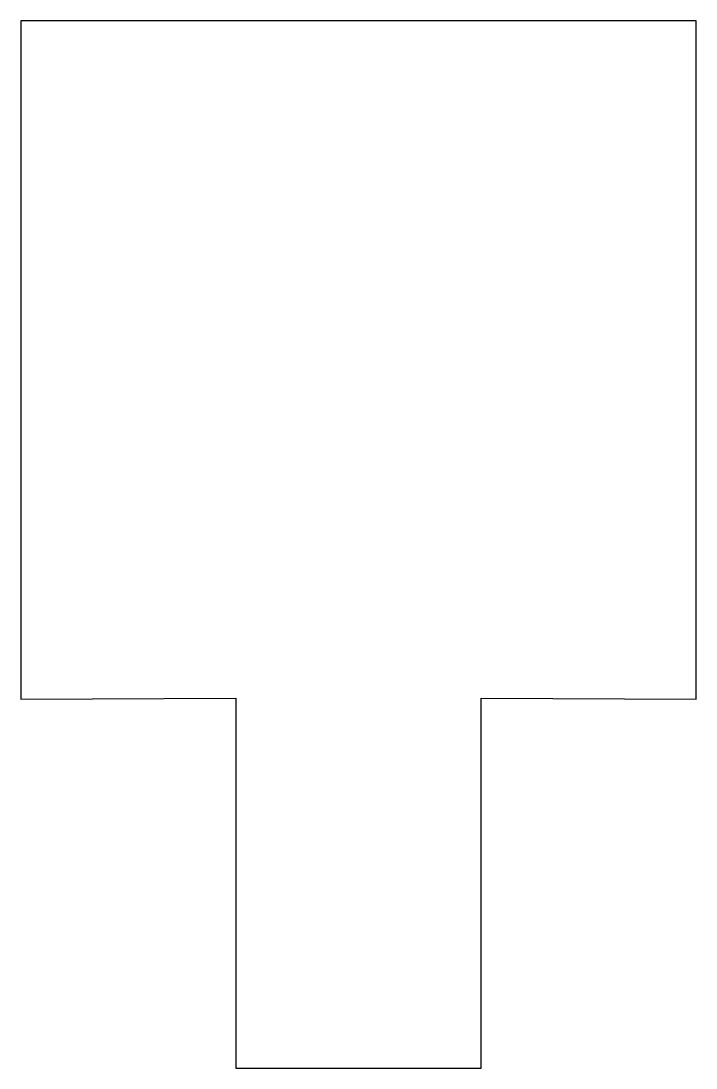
# Model space of a CAD drawing. Extents: x -5.5 to 5.5, y 285.5 to 302.4.
import ezdxf

# ---------------------------------------------------------------- set-up
doc = ezdxf.new("R2010")
doc.units = 0
doc.layers.add('Layer_1', color=7, linetype='CONTINUOUS')

msp = doc.modelspace()

# ---------------------------------------------------------------- linework, layer by layer
at = {"layer": 'Layer_1', "color": 7}
msp.add_lwpolyline([(-5.45, 302.45), (-5.45, 291.505181), (-1.98186, 291.519881), (-1.98186, 285.549982), (1.98177, 285.549982), (1.98177, 291.519881), (5.45, 291.505181), (5.45, 302.45)], close=True, dxfattribs=at)

doc.saveas('drawing.dxf')
